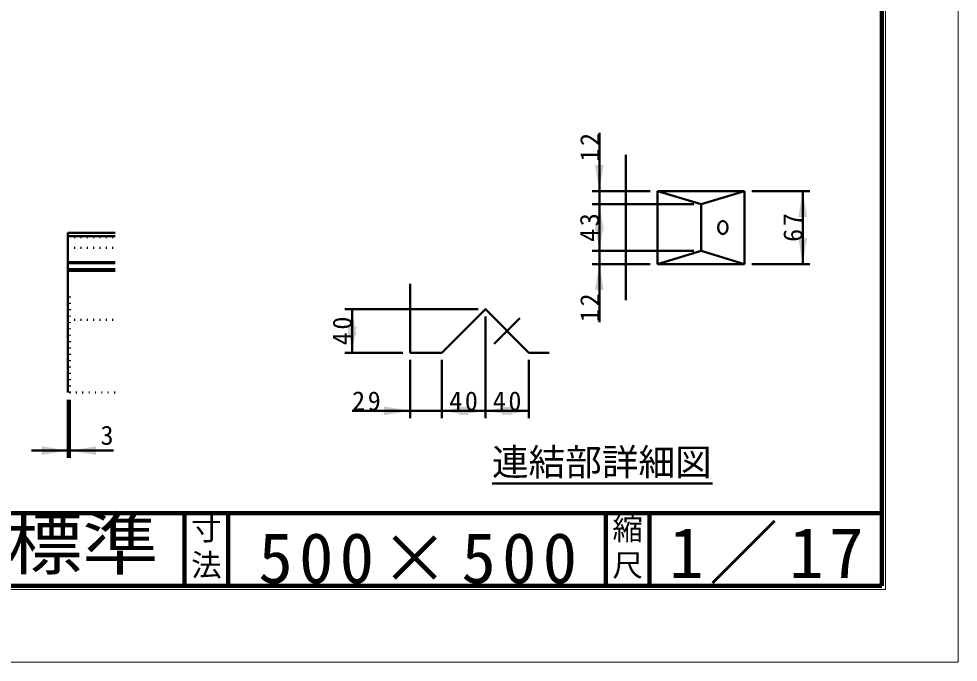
# Model space of a CAD drawing. Units: millimetres, scale not verified, with parts at other scales. Extents: x -2102 to 2102, y -1485 to 1485.
# Drawn here: x 809 to 2102, y -1485 to -599 of the extents above; entities that cross this region are included whole.
import ezdxf
from ezdxf.enums import TextEntityAlignment as Align

# ---------------------------------------------------------------- set-up
doc = ezdxf.new("R2010")
doc.units = ezdxf.units.MM
doc.header["$LTSCALE"] = 5
doc.linetypes.add('DOTTED', pattern=[1.75, 0.25, -1.5])
doc.linetypes.add('LONG_DASHED_DOTTED', pattern=[15.25, 12, -1.5, 0.25, -1.5])
doc.layers.add('0-0_V-nasSTD', color=7, linetype='Continuous', lineweight=35)
doc.layers.add('0-1_0', color=7, linetype='Continuous', lineweight=50)
doc.styles.add('ＭＳ ゴシック', font='')
doc.styles.get('ＭＳ ゴシック').set_extended_font_data('MS Gothic')

msp = doc.modelspace()

# ---------------------------------------------------------------- linework, layer by layer
at = {"layer": '0-0_V-nasSTD', "lineweight": 50}
for p, q in [((876.66, -893.636), (876.66, -1113.636)), ((876.66, -893.636), (941.66, -893.636)), ((876.66, -898.636), (941.66, -898.636)), ((876.66, -934.136), (941.66, -934.136)), ((876.66, -935.636), (941.66, -935.636)), ((876.66, -943.636), (941.66, -943.636)), ((876.66, -946.136), (941.66, -946.136))]:
    msp.add_line(p, q, dxfattribs=at)
at = {"layer": '0-0_V-nasSTD', "linetype": 'DOTTED', "lineweight": 50}
for p, q in [((876.66, -899.636), (941.66, -899.636)), ((876.66, -914.636), (941.66, -914.636)), ((876.66, -979.636), (879.66, -981.636)), ((879.66, -981.636), (879.66, -1113.636)), ((876.66, -1003.636), (879.66, -1001.636)), ((876.66, -1013.636), (941.66, -1013.636)), ((941.66, -1113.636), (876.66, -1113.636))]:
    msp.add_line(p, q, dxfattribs=at)
at = {"layer": '0-0_V-nasSTD', "lineweight": 100}
for p, q in [((1037.5, -1280), (1037.5, -1380)), ((1097.5, -1280), (1097.5, -1380)), ((1617.5, -1280), (1617.5, -1380)), ((1677.5, -1280), (1677.5, -1380)), ((-1997.5, -1380), (1997.5, -1380))]:
    msp.add_line(p, q, dxfattribs=at)
at = {"layer": '0-0_V-nasSTD', "lineweight": 18}
for points in [[(-2102.5, -1485), (-2102.5, 1485), (2102.5, 1485), (2102.5, -1485)], [(-2002.5, -1385), (-2002.5, 1385), (2002.5, 1385), (2002.5, -1385)]]:
    msp.add_lwpolyline(points, close=True, dxfattribs=at)
at = {"layer": '0-0_V-nasSTD', "lineweight": 100}
msp.add_lwpolyline([(1997.5, -1380), (1997.5, 1380), (-1997.5, 1380)], dxfattribs=at)
at = {"layer": '0-0_V-nasSTD'}
for points in [[(1602.444, -800.248), (1608.444, -836.248), (1614.444, -800.248)], [(1882.444, -872.248), (1888.444, -836.248), (1894.444, -872.248)], [(1602.444, -890.248), (1608.444, -854.248), (1614.444, -890.248)], [(1602.444, -882.748), (1608.444, -918.748), (1614.444, -882.748)], [(1882.444, -900.748), (1888.444, -936.748), (1894.444, -900.748)], [(1602.444, -972.748), (1608.444, -936.748), (1614.444, -972.748)], [(1262.025, -1034.821), (1268.025, -998.821), (1274.025, -1034.821)], [(1262.025, -1022.821), (1268.025, -1058.821), (1274.025, -1022.821)], [(1312.025, -1144.821), (1312.025, -1132.821), (1348.025, -1138.821)], [(1391.525, -1138.821), (1427.525, -1144.821), (1427.525, -1132.821)], [(1415.525, -1144.821), (1415.525, -1132.821), (1451.525, -1138.821)], [(1451.525, -1138.821), (1487.525, -1144.821), (1487.525, -1132.821)], [(1475.525, -1144.821), (1475.525, -1132.821), (1511.525, -1138.821)], [(840.66, -1199.636), (840.66, -1187.636), (876.66, -1193.636)], [(879.66, -1193.636), (915.66, -1199.636), (915.66, -1187.636)]]:
    msp.add_solid(points, dxfattribs=at)
at = {"layer": '0-1_0'}
for p, q in [((1608.444, -756.248), (1608.444, -836.248)), ((1644.944, -786.498), (1644.944, -986.498)), ((1678.444, -836.248), (1598.444, -836.248)), ((1608.444, -854.248), (1608.444, -836.248)), ((1688.444, -836.248), (1688.444, -936.748)), ((1688.444, -836.248), (1808.444, -836.248)), ((1808.444, -836.248), (1808.444, -936.748)), ((1818.444, -836.248), (1898.444, -836.248)), ((1888.444, -936.748), (1888.444, -836.248)), ((1738.444, -854.248), (1598.444, -854.248)), ((1608.444, -918.748), (1608.444, -854.248)), ((1748.444, -854.248), (1748.444, -918.748)), ((1738.444, -918.748), (1598.444, -918.748)), ((1608.444, -936.748), (1608.444, -918.748)), ((1678.444, -936.748), (1598.444, -936.748)), ((1608.444, -1016.748), (1608.444, -936.748)), ((1688.444, -936.748), (1808.444, -936.748)), ((1818.444, -936.748), (1898.444, -936.748)), ((1348.025, -963.821), (1348.025, -1058.821)), ((1441.525, -998.821), (1258.025, -998.821)), ((1268.025, -1058.821), (1268.025, -998.821)), ((1451.525, -1008.821), (1451.525, -1148.821)), ((1338.025, -1058.821), (1258.025, -1058.821)), ((1348.025, -1058.821), (1391.525, -1058.821)), ((1511.525, -1058.821), (1539.525, -1058.821)), ((1348.025, -1068.821), (1348.025, -1148.821)), ((1391.525, -1068.821), (1391.525, -1148.821)), ((1511.525, -1068.821), (1511.525, -1148.821)), ((876.66, -1123.636), (876.66, -1203.636)), ((879.66, -1123.636), (879.66, -1203.636)), ((1268.025, -1138.821), (1348.025, -1138.821)), ((1348.025, -1138.821), (1391.525, -1138.821)), ((826.66, -1193.636), (876.66, -1193.636)), ((876.66, -1193.636), (879.66, -1193.636)), ((939.66, -1193.636), (879.66, -1193.636)), ((1460.687, -1239.064), (1764.095, -1239.064))]:
    msp.add_line(p, q, dxfattribs=at)
at = {"layer": '0-1_0', "linetype": 'LONG_DASHED_DOTTED'}
msp.add_line((1463.847, -1046.498), (1499.203, -1011.143), dxfattribs=at)
at = {"layer": '0-1_0', "lineweight": 100}
msp.add_line((-1997.5, -1280), (1997.5, -1280), dxfattribs=at)
at = {"layer": '0-1_0'}
for points in [[(1688.444, -836.248), (1748.444, -854.248), (1808.444, -836.248)], [(1688.444, -936.748), (1748.444, -918.748), (1808.444, -936.748)], [(1391.525, -1058.821), (1451.525, -998.821), (1511.525, -1058.821)], [(1391.525, -1138.821), (1451.525, -1138.821), (1511.525, -1138.821)]]:
    msp.add_lwpolyline(points, dxfattribs=at)
msp.add_ellipse((1778.444, -886.498), major_axis=(0, 9), ratio=0.707107, dxfattribs=at)

# ---------------------------------------------------------------- texts
at = {"layer": '0-0_V-nasSTD', "style": 'ＭＳ ゴシック'}
for s, height, p in [('3', 26.39, (921.66, -1193.636)), ('連結部詳細図', 36.95, (1460.687, -1239.064)), ('寸', 30.79, (1046.482, -1326.001)), ('縮', 30.79, (1626.482, -1326.001)), ('法', 30.79, (1046.476, -1375.99)), ('尺', 30.79, (1626.476, -1375.99))]:
    msp.add_text(s, height=height, dxfattribs=at).set_placement(p, align=Align.BOTTOM_LEFT)
at = {"layer": '0-0_V-nasSTD', "style": 'ＭＳ ゴシック', "width": 1.1}
msp.add_text('ユニロードⅡ Ｌ標準', height=69.65, dxfattribs=at).set_placement((8.5, -1377.53), align=Align.BOTTOM_LEFT)
at = {"layer": '0-0_V-nasSTD', "char_height": 26.39, "attachment_point": 7, "rotation": 90, "style": 'ＭＳ ゴシック'}
for s, insert in [('\\T1.2;12', (1608.444, -795.848)), ('\\T1.2;43', (1608.444, -906.298)), ('\\T1.2;67', (1888.444, -906.298)), ('\\T1.2;12', (1608.444, -1016.748)), ('\\T1.2;40', (1268.025, -1048.621))]:
    msp.add_mtext(s, dxfattribs=dict(at, insert=insert))
at = {"layer": '0-0_V-nasSTD', "attachment_point": 7, "style": 'ＭＳ ゴシック'}
for s, insert, char_height in [('\\T1.2;29', (1268.025, -1138.821), 26.39), ('\\T1.2;40', (1401.725, -1138.821), 26.39), ('\\T1.2;40', (1461.725, -1138.821), 26.39), ('\\T1.16;1／17', (1704.533, -1377.418), 69.65), ('\\T1.18;500×500', (1139.081, -1377.492), 69.65)]:
    msp.add_mtext(s, dxfattribs=dict(at, insert=insert, char_height=char_height))

doc.saveas('drawing.dxf')
